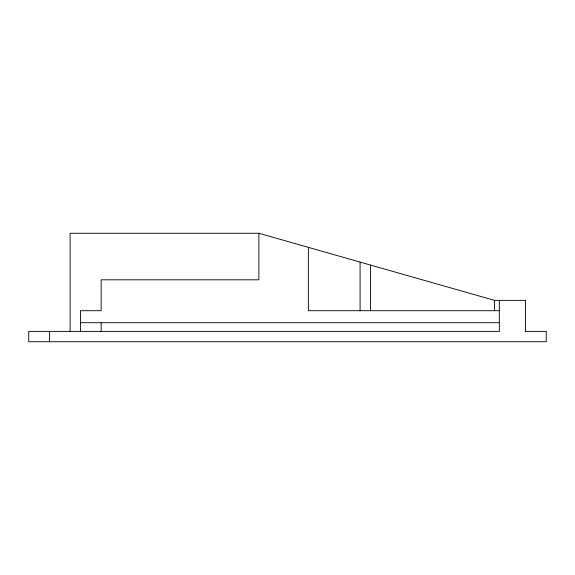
<?xml version="1.0" encoding="UTF-8"?>
<svg xmlns="http://www.w3.org/2000/svg" width="575" height="575" viewBox="0 0 575 575"><rect width="100%" height="100%" fill="white"/><g stroke="black" fill="none" stroke-linecap="round" stroke-linejoin="round"><path stroke-width="0.86" d="M525.564 331.387L525.564 300.366L494.536 300.366L258.872 233.27L70.121 233.27L70.121 331.387M499.337 310.708L308.373 310.708L308.373 247.358M80.464 322.704L499.337 322.704M525.097 331.387L546.25 331.387L546.25 341.73L28.75 341.73L28.75 331.387L499.337 331.387L499.337 300.366M494.536 300.366L494.536 310.708M370.429 265.025L370.429 310.708M360.087 262.085L360.087 310.708M258.872 233.27L258.872 279.809L101.15 279.809L101.15 310.708L80.464 310.708L80.464 331.387M101.15 322.704L101.15 331.387M49.436 331.387L49.436 341.73"/></g></svg>
